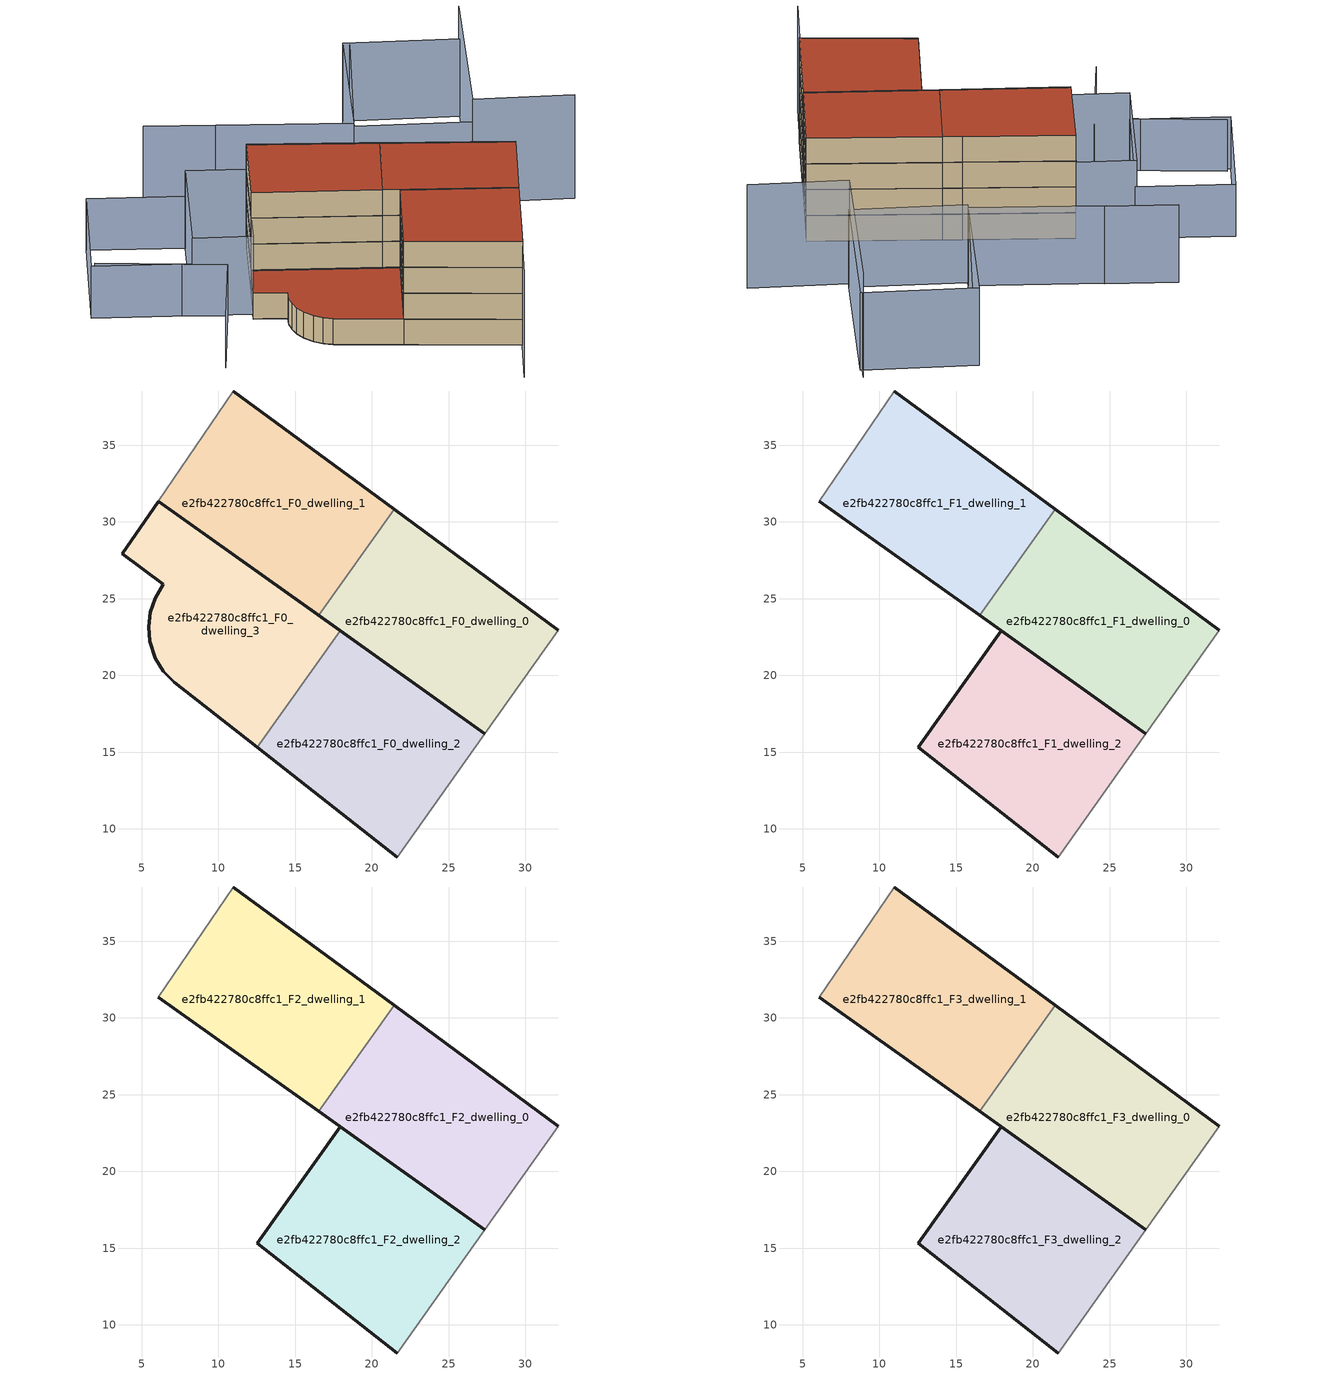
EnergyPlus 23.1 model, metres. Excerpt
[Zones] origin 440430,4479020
e2fb422780c8ffc1_F0_dwelling_0
 floor ground (EU_floor_Construction): 27.37,16.21 32.14,22.94 21.47,30.81 16.55,23.9 z0
 wall outside (EU_wall_Construction): 21.47,30.81 32.14,22.94 / 27.37,16.21 16.55,23.9 z0:3
 wall adiabatic (EU_wall_Construction): 32.14,22.94 27.37,16.21 z0:3
 wall to e2fb422780c8ffc1_F0_dwelling_1 (EU_wall_Construction): 16.55,23.9 21.47,30.81 z0:3
e2fb422780c8ffc1_F0_dwelling_1
 floor ground (EU_floor_Construction): 16.55,23.9 21.47,30.81 19.85,32.01 10.98,38.53 6.09,31.34 z0
 wall outside (EU_wall_Construction): 16.55,23.9 6.09,31.34 / 10.98,38.53 19.85,32.01 21.47,30.81 z0:3
 wall adiabatic (EU_wall_Construction): 6.09,31.34 10.98,38.53 z0:3
e2fb422780c8ffc1_F0_dwelling_2
 floor ground (EU_floor_Construction): 21.66,8.17 27.37,16.21 17.94,22.91 12.54,15.31 z0
 wall outside (EU_wall_Construction): 21.66,8.17 12.54,15.31 / 17.94,22.91 27.37,16.21 z0:3
 wall adiabatic (EU_wall_Construction): 27.37,16.21 21.66,8.17 z0:3
 wall to e2fb422780c8ffc1_F0_dwelling_3 (EU_wall_Construction): 12.54,15.31 17.94,22.91 z0:3
e2fb422780c8ffc1_F0_dwelling_3
 floor ground (EU_floor_Construction): 12.54,15.31 17.94,22.91 6.09,31.34 6.08,31.33 3.74,27.93 6.42,25.95 5.88,25.01 5.56,24.12 5.45,23.18 5.54,22.24 5.9,21.11 6.41,20.26 7.13,19.54 z0
 wall outside (EU_wall_Construction): 6.09,31.34 17.94,22.91 / 12.54,15.31 7.13,19.54 6.41,20.26 5.9,21.11 5.54,22.24 5.45,23.18 5.56,24.12 5.88,25.01 6.42,25.95 3.74,27.93 6.08,31.33 z0:3
 wall adiabatic (EU_wall_Construction): 6.08,31.33 6.09,31.34 z0:3
 roof outside (EU_roof_Construction): 17.94,22.91 12.54,15.31 7.13,19.54 6.41,20.26 5.9,21.11 5.54,22.24 5.45,23.18 5.56,24.12 5.88,25.01 6.42,25.95 3.74,27.93 6.08,31.33 6.09,31.34 z3
e2fb422780c8ffc1_F1_dwelling_0
 floor to e2fb422780c8ffc1_F0_dwelling_0 (EU_floor_Construction): 27.37,16.21 32.14,22.94 21.47,30.81 16.55,23.9 z3
 wall outside (EU_wall_Construction): 21.47,30.81 32.14,22.94 / 27.37,16.21 16.55,23.9 z3:6
 wall adiabatic (EU_wall_Construction): 32.14,22.94 27.37,16.21 z3:6
 wall to e2fb422780c8ffc1_F1_dwelling_1 (EU_wall_Construction): 16.55,23.9 21.47,30.81 z3:6
e2fb422780c8ffc1_F1_dwelling_1
 floor to e2fb422780c8ffc1_F0_dwelling_1 (EU_floor_Construction): 16.55,23.9 21.47,30.81 19.85,32.01 10.98,38.53 6.09,31.34 z3
 wall outside (EU_wall_Construction): 16.55,23.9 6.09,31.34 / 10.98,38.53 19.85,32.01 21.47,30.81 z3:6
 wall adiabatic (EU_wall_Construction): 6.09,31.34 10.98,38.53 z3:6
e2fb422780c8ffc1_F1_dwelling_2
 floor to e2fb422780c8ffc1_F0_dwelling_2 (EU_floor_Construction): 21.66,8.17 27.37,16.21 17.94,22.91 12.54,15.31 z3
 wall outside (EU_wall_Construction): 21.66,8.17 12.54,15.31 17.94,22.91 27.37,16.21 z3:6
 wall adiabatic (EU_wall_Construction): 27.37,16.21 21.66,8.17 z3:6
e2fb422780c8ffc1_F2_dwelling_0
 floor to e2fb422780c8ffc1_F1_dwelling_0 (EU_floor_Construction): 27.37,16.21 32.14,22.94 21.47,30.81 16.55,23.9 z6
 wall outside (EU_wall_Construction): 21.47,30.81 32.14,22.94 / 27.37,16.21 16.55,23.9 z6:9
 wall adiabatic (EU_wall_Construction): 32.14,22.94 27.37,16.21 z6:9
 wall to e2fb422780c8ffc1_F2_dwelling_1 (EU_wall_Construction): 16.55,23.9 21.47,30.81 z6:9
e2fb422780c8ffc1_F2_dwelling_1
 floor to e2fb422780c8ffc1_F1_dwelling_1 (EU_floor_Construction): 16.55,23.9 21.47,30.81 19.85,32.01 10.98,38.53 6.09,31.34 z6
 wall outside (EU_wall_Construction): 16.55,23.9 6.09,31.34 / 10.98,38.53 19.85,32.01 21.47,30.81 z6:9
 wall adiabatic (EU_wall_Construction): 6.09,31.34 10.98,38.53 z6:9
e2fb422780c8ffc1_F2_dwelling_2
 floor to e2fb422780c8ffc1_F1_dwelling_2 (EU_floor_Construction): 21.66,8.17 27.37,16.21 17.94,22.91 12.54,15.31 z6
 wall outside (EU_wall_Construction): 21.66,8.17 12.54,15.31 17.94,22.91 27.37,16.21 z6:9
 wall adiabatic (EU_wall_Construction): 27.37,16.21 21.66,8.17 z6:9
e2fb422780c8ffc1_F3_dwelling_0
 floor to e2fb422780c8ffc1_F2_dwelling_0 (EU_floor_Construction): 27.37,16.21 32.14,22.94 21.47,30.81 16.55,23.9 z9
 wall outside (EU_wall_Construction): 21.47,30.81 32.14,22.94 / 27.37,16.21 16.55,23.9 z9:12
 wall adiabatic (EU_wall_Construction): 32.14,22.94 27.37,16.21 z9:12
 wall to e2fb422780c8ffc1_F3_dwelling_1 (EU_wall_Construction): 16.55,23.9 21.47,30.81 z9:12
 roof outside (EU_roof_Construction): 32.14,22.94 27.37,16.21 16.55,23.9 21.47,30.81 z12
e2fb422780c8ffc1_F3_dwelling_1
 floor to e2fb422780c8ffc1_F2_dwelling_1 (EU_floor_Construction): 16.55,23.9 21.47,30.81 19.85,32.01 10.98,38.53 6.09,31.34 z9
 wall outside (EU_wall_Construction): 16.55,23.9 6.09,31.34 / 10.98,38.53 19.85,32.01 21.47,30.81 z9:12
 wall adiabatic (EU_wall_Construction): 6.09,31.34 10.98,38.53 z9:12
 roof outside (EU_roof_Construction): 19.85,32.01 21.47,30.81 16.55,23.9 6.09,31.34 10.98,38.53 z12
e2fb422780c8ffc1_F3_dwelling_2
 floor to e2fb422780c8ffc1_F2_dwelling_2 (EU_floor_Construction): 21.66,8.17 27.37,16.21 17.94,22.91 12.54,15.31 z9
 wall outside (EU_wall_Construction): 21.66,8.17 12.54,15.31 17.94,22.91 27.37,16.21 z9:12
 wall adiabatic (EU_wall_Construction): 27.37,16.21 21.66,8.17 z9:12
 roof outside (EU_roof_Construction): 27.37,16.21 21.66,8.17 12.54,15.31 17.94,22.91 z12
shading: -8.07,37.9 2.05,29.83 / 2.05,29.83 -3.73,22.59 / -8.66,37.69 -1.66,47.64 / -1.66,47.64 6.38,41.98 / 6.38,41.98 -0.62,32.04 / -0.62,32.04 -8.66,37.69 z0:6; 13.71,46.65 7.81,50.88 / 32.75,50.3 24.45,38.82 / 24.45,38.82 13.54,46.7 / -0.64,32.01 6.2,42.04 / 6.2,42.04 11.1,38.69 / 11.1,38.69 4.26,28.66 / 4.26,28.66 -0.64,32.01 / 24.15,38.36 32.36,50.85 / 32.36,50.85 42.06,44.48 / 42.06,44.48 33.85,31.98 / 33.85,31.98 24.15,38.36 z0:9; 18.33,3.58 32.14,22.94 / 41.83,26.1 33.45,31.52 / 33.45,31.52 42.57,45.62 z0:12
[Building]
EU S2 Campaign: North Axis=0; Terrain=City; Solar Distribution=FullExterior
[Site:Location]
Madrid: Latitude=40.5; Longitude=-3.5; Time Zone=1; Elevation=609
[SizingPeriod:WeatherFileDays]
AnnualSizingPeriod: Begin Month=1; Begin Day of Month=1; End Month=12; End Day of Month=31; Day of Week for Start Day=Monday; Use Weather File Daylight Saving Period=No; Use Weather File Rain and Snow Indicators=No
[MATERIAL]
EU_InternalMass_Material: Roughness=MediumRough; Thickness=0.1; Conductivity=1; Density=1800; Specific Heat=900; Thermal Absorptance=0.9; Solar Absorptance=0.7; Visible Absorptance=0.7
[MATERIAL:NOMASS] Roughness=MediumRough; Thermal Absorptance=0.9; Solar Absorptance=0.7; Visible Absorptance=0.7
Name | Thermal Resistance
EU_wall_NoMass | 1.60022
EU_roof_NoMass | 1.57597
EU_floor_NoMass | 0.470652
[CONSTRUCTION]
EU_wall_Construction: EU_wall_NoMass
EU_roof_Construction: EU_roof_NoMass
EU_floor_Construction: EU_floor_NoMass
EU_InternalMass_Construction: EU_InternalMass_Material
[ZONE] Type=1; Multiplier=1; Ceiling Height=autocalculate; Floor Area=autocalculate; Part of Total Floor Area=Yes
Name | Volume
e2fb422780c8ffc1_F0_dwelling_0; e2fb422780c8ffc1_F1_dwelling_0; e2fb422780c8ffc1_F2_dwelling_0; e2fb422780c8ffc1_F3_dwelling_0 | 332.985
e2fb422780c8ffc1_F0_dwelling_1; e2fb422780c8ffc1_F1_dwelling_1; e2fb422780c8ffc1_F2_dwelling_1; e2fb422780c8ffc1_F3_dwelling_1 | 332.989
e2fb422780c8ffc1_F0_dwelling_2; e2fb422780c8ffc1_F1_dwelling_2; e2fb422780c8ffc1_F2_dwelling_2; e2fb422780c8ffc1_F3_dwelling_2 | 332.986
e2fb422780c8ffc1_F0_dwelling_3 | 332.982
[INTERNALMASS] Construction=EU_InternalMass_Construction
Name | Zone or ZoneList | Surface Area
e2fb422780c8ffc1_F0_dwelling_0_EU_InternalMass | e2fb422780c8ffc1_F0_dwelling_0 | 110.995
e2fb422780c8ffc1_F0_dwelling_1_EU_InternalMass | e2fb422780c8ffc1_F0_dwelling_1 | 110.996
e2fb422780c8ffc1_F0_dwelling_2_EU_InternalMass | e2fb422780c8ffc1_F0_dwelling_2 | 110.995
e2fb422780c8ffc1_F0_dwelling_3_EU_InternalMass | e2fb422780c8ffc1_F0_dwelling_3 | 110.994
e2fb422780c8ffc1_F1_dwelling_0_EU_InternalMass | e2fb422780c8ffc1_F1_dwelling_0 | 147.993
e2fb422780c8ffc1_F1_dwelling_1_EU_InternalMass | e2fb422780c8ffc1_F1_dwelling_1 | 147.997
e2fb422780c8ffc1_F1_dwelling_2_EU_InternalMass | e2fb422780c8ffc1_F1_dwelling_2 | 147.991
e2fb422780c8ffc1_F2_dwelling_0_EU_InternalMass | e2fb422780c8ffc1_F2_dwelling_0 | 147.993
e2fb422780c8ffc1_F2_dwelling_1_EU_InternalMass | e2fb422780c8ffc1_F2_dwelling_1 | 147.997
e2fb422780c8ffc1_F2_dwelling_2_EU_InternalMass | e2fb422780c8ffc1_F2_dwelling_2 | 147.991
e2fb422780c8ffc1_F3_dwelling_0_EU_InternalMass | e2fb422780c8ffc1_F3_dwelling_0 | 147.993
e2fb422780c8ffc1_F3_dwelling_1_EU_InternalMass | e2fb422780c8ffc1_F3_dwelling_1 | 147.997
e2fb422780c8ffc1_F3_dwelling_2_EU_InternalMass | e2fb422780c8ffc1_F3_dwelling_2 | 147.991
[OTHEREQUIPMENT] Fuel Type=Electricity; Design Level Calculation Method=Watts/Area; Power per Zone Floor Area=1; Fraction Latent=0; Fraction Radiant=0; Fraction Lost=0; Carbon Dioxide Generation Rate=0; EndUse Subcategory=EU_Step8_InternalGains
Name | Zone or ZoneList or Space or SpaceList | Schedule
EU_Step8_InternalGain_e2fb422780c8ffc1_F0_dwelling_0_f000 | e2fb422780c8ffc1_F0_dwelling_0 | EU_Step8_GainSchedule_e2fb422780c8ffc1_F0_dwelling_0_f000
EU_Step8_InternalGain_e2fb422780c8ffc1_F0_dwelling_1_f000 | e2fb422780c8ffc1_F0_dwelling_1 | EU_Step8_GainSchedule_e2fb422780c8ffc1_F0_dwelling_1_f000
EU_Step8_InternalGain_e2fb422780c8ffc1_F0_dwelling_2_f000 | e2fb422780c8ffc1_F0_dwelling_2 | EU_Step8_GainSchedule_e2fb422780c8ffc1_F0_dwelling_2_f000
EU_Step8_InternalGain_e2fb422780c8ffc1_F0_dwelling_3_f000 | e2fb422780c8ffc1_F0_dwelling_3 | EU_Step8_GainSchedule_e2fb422780c8ffc1_F0_dwelling_3_f000
EU_Step8_InternalGain_e2fb422780c8ffc1_F1_dwelling_0_f000 | e2fb422780c8ffc1_F1_dwelling_0 | EU_Step8_GainSchedule_e2fb422780c8ffc1_F1_dwelling_0_f000
EU_Step8_InternalGain_e2fb422780c8ffc1_F1_dwelling_1_f000 | e2fb422780c8ffc1_F1_dwelling_1 | EU_Step8_GainSchedule_e2fb422780c8ffc1_F1_dwelling_1_f000
EU_Step8_InternalGain_e2fb422780c8ffc1_F1_dwelling_2_f000 | e2fb422780c8ffc1_F1_dwelling_2 | EU_Step8_GainSchedule_e2fb422780c8ffc1_F1_dwelling_2_f000
EU_Step8_InternalGain_e2fb422780c8ffc1_F2_dwelling_0_f000 | e2fb422780c8ffc1_F2_dwelling_0 | EU_Step8_GainSchedule_e2fb422780c8ffc1_F2_dwelling_0_f000
EU_Step8_InternalGain_e2fb422780c8ffc1_F2_dwelling_1_f000 | e2fb422780c8ffc1_F2_dwelling_1 | EU_Step8_GainSchedule_e2fb422780c8ffc1_F2_dwelling_1_f000
EU_Step8_InternalGain_e2fb422780c8ffc1_F2_dwelling_2_f000 | e2fb422780c8ffc1_F2_dwelling_2 | EU_Step8_GainSchedule_e2fb422780c8ffc1_F2_dwelling_2_f000
EU_Step8_InternalGain_e2fb422780c8ffc1_F3_dwelling_0_f000 | e2fb422780c8ffc1_F3_dwelling_0 | EU_Step8_GainSchedule_e2fb422780c8ffc1_F3_dwelling_0_f000
EU_Step8_InternalGain_e2fb422780c8ffc1_F3_dwelling_1_f000 | e2fb422780c8ffc1_F3_dwelling_1 | EU_Step8_GainSchedule_e2fb422780c8ffc1_F3_dwelling_1_f000
EU_Step8_InternalGain_e2fb422780c8ffc1_F3_dwelling_2_f000 | e2fb422780c8ffc1_F3_dwelling_2 | EU_Step8_GainSchedule_e2fb422780c8ffc1_F3_dwelling_2_f000
[ZONEVENTILATION:DESIGNFLOWRATE] Schedule=EU_AlwaysOn; Design Flow Rate Calculation Method=AirChanges/Hour; Air Changes per Hour=0.480704; Ventilation Type=Natural; Fan Pressure Rise=0; Fan Total Efficiency=1; Constant Term Coefficient=1; Temperature Term Coefficient=0; Velocity Term Coefficient=0; Velocity Squared Term Coefficient=0; Minimum Indoor Temperature=-100; Maximum Indoor Temperature=100; Delta Temperature=-100; Minimum Outdoor Temperature=-100; Maximum Outdoor Temperature=100; Maximum Wind Speed=40
Name | Zone or ZoneList or Space or SpaceList
EU_ConstantAir_e2fb422780c8ffc1_F0_dwelling_0 | e2fb422780c8ffc1_F0_dwelling_0
EU_ConstantAir_e2fb422780c8ffc1_F0_dwelling_1 | e2fb422780c8ffc1_F0_dwelling_1
EU_ConstantAir_e2fb422780c8ffc1_F0_dwelling_2 | e2fb422780c8ffc1_F0_dwelling_2
EU_ConstantAir_e2fb422780c8ffc1_F0_dwelling_3 | e2fb422780c8ffc1_F0_dwelling_3
EU_ConstantAir_e2fb422780c8ffc1_F1_dwelling_0 | e2fb422780c8ffc1_F1_dwelling_0
EU_ConstantAir_e2fb422780c8ffc1_F1_dwelling_1 | e2fb422780c8ffc1_F1_dwelling_1
EU_ConstantAir_e2fb422780c8ffc1_F1_dwelling_2 | e2fb422780c8ffc1_F1_dwelling_2
EU_ConstantAir_e2fb422780c8ffc1_F2_dwelling_0 | e2fb422780c8ffc1_F2_dwelling_0
EU_ConstantAir_e2fb422780c8ffc1_F2_dwelling_1 | e2fb422780c8ffc1_F2_dwelling_1
EU_ConstantAir_e2fb422780c8ffc1_F2_dwelling_2 | e2fb422780c8ffc1_F2_dwelling_2
EU_ConstantAir_e2fb422780c8ffc1_F3_dwelling_0 | e2fb422780c8ffc1_F3_dwelling_0
EU_ConstantAir_e2fb422780c8ffc1_F3_dwelling_1 | e2fb422780c8ffc1_F3_dwelling_1
EU_ConstantAir_e2fb422780c8ffc1_F3_dwelling_2 | e2fb422780c8ffc1_F3_dwelling_2
[HVACTEMPLATE:THERMOSTAT] Constant Heating Setpoint=20; Constant Cooling Setpoint=50
EU_HeatOnly_e2fb422780c8ffc1_F0_dwelling_0; EU_HeatOnly_e2fb422780c8ffc1_F0_dwelling_1; EU_HeatOnly_e2fb422780c8ffc1_F0_dwelling_2; EU_HeatOnly_e2fb422780c8ffc1_F0_dwelling_3; EU_HeatOnly_e2fb422780c8ffc1_F1_dwelling_0; EU_HeatOnly_e2fb422780c8ffc1_F1_dwelling_1; EU_HeatOnly_e2fb422780c8ffc1_F1_dwelling_2; EU_HeatOnly_e2fb422780c8ffc1_F2_dwelling_0; EU_HeatOnly_e2fb422780c8ffc1_F2_dwelling_1; EU_HeatOnly_e2fb422780c8ffc1_F2_dwelling_2; EU_HeatOnly_e2fb422780c8ffc1_F3_dwelling_0; EU_HeatOnly_e2fb422780c8ffc1_F3_dwelling_1; EU_HeatOnly_e2fb422780c8ffc1_F3_dwelling_2
[HVACTEMPLATE:ZONE:IDEALLOADSAIRSYSTEM] System Availability Schedule=EU_AlwaysOn; Maximum Heating Supply Air Temperature=50; Minimum Cooling Supply Air Temperature=13; Maximum Heating Supply Air Humidity Ratio=0.0156; Minimum Cooling Supply Air Humidity Ratio=0.0077; Heating Limit=NoLimit; Cooling Limit=NoLimit; Heating Availability Schedule=EU_AlwaysOn; Cooling Availability Schedule=EU_CoolingOff; Dehumidification Control Type=ConstantSensibleHeatRatio; Cooling Sensible Heat Ratio=0.7; Dehumidification Setpoint=60; Humidification Control Type=None; Humidification Setpoint=30; Outdoor Air Method=None; Outdoor Air Flow Rate per Person=0.00944; Outdoor Air Flow Rate per Zone Floor Area=0; Outdoor Air Flow Rate per Zone=0; Demand Controlled Ventilation Type=None; Outdoor Air Economizer Type=NoEconomizer; Heat Recovery Type=None; Sensible Heat Recovery Effectiveness=0.7; Latent Heat Recovery Effectiveness=0.65
Name | Template Thermostat
e2fb422780c8ffc1_F0_dwelling_0 | EU_HeatOnly_e2fb422780c8ffc1_F0_dwelling_0
e2fb422780c8ffc1_F0_dwelling_1 | EU_HeatOnly_e2fb422780c8ffc1_F0_dwelling_1
e2fb422780c8ffc1_F0_dwelling_2 | EU_HeatOnly_e2fb422780c8ffc1_F0_dwelling_2
e2fb422780c8ffc1_F0_dwelling_3 | EU_HeatOnly_e2fb422780c8ffc1_F0_dwelling_3
e2fb422780c8ffc1_F1_dwelling_0 | EU_HeatOnly_e2fb422780c8ffc1_F1_dwelling_0
e2fb422780c8ffc1_F1_dwelling_1 | EU_HeatOnly_e2fb422780c8ffc1_F1_dwelling_1
e2fb422780c8ffc1_F1_dwelling_2 | EU_HeatOnly_e2fb422780c8ffc1_F1_dwelling_2
e2fb422780c8ffc1_F2_dwelling_0 | EU_HeatOnly_e2fb422780c8ffc1_F2_dwelling_0
e2fb422780c8ffc1_F2_dwelling_1 | EU_HeatOnly_e2fb422780c8ffc1_F2_dwelling_1
e2fb422780c8ffc1_F2_dwelling_2 | EU_HeatOnly_e2fb422780c8ffc1_F2_dwelling_2
e2fb422780c8ffc1_F3_dwelling_0 | EU_HeatOnly_e2fb422780c8ffc1_F3_dwelling_0
e2fb422780c8ffc1_F3_dwelling_1 | EU_HeatOnly_e2fb422780c8ffc1_F3_dwelling_1
e2fb422780c8ffc1_F3_dwelling_2 | EU_HeatOnly_e2fb422780c8ffc1_F3_dwelling_2
[SIZING:ZONE] Zone Cooling Design Supply Air Temperature Input Method=SupplyAirTemperature; Zone Cooling Design Supply Air Temperature=13; Zone Heating Design Supply Air Temperature Input Method=SupplyAirTemperature; Zone Heating Design Supply Air Temperature=50; Zone Cooling Design Supply Air Humidity Ratio=0.008; Zone Heating Design Supply Air Humidity Ratio=0.008; Cooling Design Air Flow Method=DesignDay; Cooling Design Air Flow Rate=0; Cooling Minimum Air Flow per Zone Floor Area=0.000762; Cooling Minimum Air Flow=0; Cooling Minimum Air Flow Fraction=0.2; Heating Design Air Flow Method=DesignDay; Heating Design Air Flow Rate=0; Heating Maximum Air Flow per Zone Floor Area=0.002032; Heating Maximum Air Flow=0.141576; Heating Maximum Air Flow Fraction=0.3; Account for Dedicated Outdoor Air System=No; Dedicated Outdoor Air System Control Strategy=NeutralSupplyAir; Dedicated Outdoor Air Low Setpoint Temperature for Design=autosize; Dedicated Outdoor Air High Setpoint Temperature for Design=autosize; Zone Load Sizing Method=Sensible Load Only No Latent Load; Zone Latent Cooling Design Supply Air Humidity Ratio Input Method=HumidityRatioDifference; Zone Cooling Design Supply Air Humidity Ratio Difference=0.005; Zone Latent Heating Design Supply Air Humidity Ratio Input Method=HumidityRatioDifference; Zone Humidification Design Supply Air Humidity Ratio Difference=0.005
e2fb422780c8ffc1_F0_dwelling_0; e2fb422780c8ffc1_F0_dwelling_1; e2fb422780c8ffc1_F0_dwelling_2; e2fb422780c8ffc1_F0_dwelling_3; e2fb422780c8ffc1_F1_dwelling_0; e2fb422780c8ffc1_F1_dwelling_1; e2fb422780c8ffc1_F1_dwelling_2; e2fb422780c8ffc1_F2_dwelling_0; e2fb422780c8ffc1_F2_dwelling_1; e2fb422780c8ffc1_F2_dwelling_2; e2fb422780c8ffc1_F3_dwelling_0; e2fb422780c8ffc1_F3_dwelling_1; e2fb422780c8ffc1_F3_dwelling_2
[SCHEDULE:CONSTANT]
Name | Hourly Value
EU_AlwaysOn | 1
EU_CoolingOff | 0
[SCHEDULE:FILE] Column Number=1; Rows to Skip at Top=0; Number of Hours of Data=8760; Column Separator=Comma; Interpolate to Timestep=No; Minutes per Item=60; Adjust Schedule for Daylight Savings=Yes
Name | File
EU_Step8_GainSchedule_e2fb422780c8ffc1_F0_dwelling_0_f000 | ../../schedules/e2fb422780c8ffc1/e2fb422780c8ffc1_F0_dwelling_0_f000_gain.csv
EU_Step8_GainSchedule_e2fb422780c8ffc1_F0_dwelling_1_f000 | ../../schedules/e2fb422780c8ffc1/e2fb422780c8ffc1_F0_dwelling_1_f000_gain.csv
EU_Step8_GainSchedule_e2fb422780c8ffc1_F0_dwelling_2_f000 | ../../schedules/e2fb422780c8ffc1/e2fb422780c8ffc1_F0_dwelling_2_f000_gain.csv
EU_Step8_GainSchedule_e2fb422780c8ffc1_F0_dwelling_3_f000 | ../../schedules/e2fb422780c8ffc1/e2fb422780c8ffc1_F0_dwelling_3_f000_gain.csv
EU_Step8_GainSchedule_e2fb422780c8ffc1_F1_dwelling_0_f000 | ../../schedules/e2fb422780c8ffc1/e2fb422780c8ffc1_F1_dwelling_0_f000_gain.csv
EU_Step8_GainSchedule_e2fb422780c8ffc1_F1_dwelling_1_f000 | ../../schedules/e2fb422780c8ffc1/e2fb422780c8ffc1_F1_dwelling_1_f000_gain.csv
EU_Step8_GainSchedule_e2fb422780c8ffc1_F1_dwelling_2_f000 | ../../schedules/e2fb422780c8ffc1/e2fb422780c8ffc1_F1_dwelling_2_f000_gain.csv
EU_Step8_GainSchedule_e2fb422780c8ffc1_F2_dwelling_0_f000 | ../../schedules/e2fb422780c8ffc1/e2fb422780c8ffc1_F2_dwelling_0_f000_gain.csv
EU_Step8_GainSchedule_e2fb422780c8ffc1_F2_dwelling_1_f000 | ../../schedules/e2fb422780c8ffc1/e2fb422780c8ffc1_F2_dwelling_1_f000_gain.csv
EU_Step8_GainSchedule_e2fb422780c8ffc1_F2_dwelling_2_f000 | ../../schedules/e2fb422780c8ffc1/e2fb422780c8ffc1_F2_dwelling_2_f000_gain.csv
EU_Step8_GainSchedule_e2fb422780c8ffc1_F3_dwelling_0_f000 | ../../schedules/e2fb422780c8ffc1/e2fb422780c8ffc1_F3_dwelling_0_f000_gain.csv
EU_Step8_GainSchedule_e2fb422780c8ffc1_F3_dwelling_1_f000 | ../../schedules/e2fb422780c8ffc1/e2fb422780c8ffc1_F3_dwelling_1_f000_gain.csv
EU_Step8_GainSchedule_e2fb422780c8ffc1_F3_dwelling_2_f000 | ../../schedules/e2fb422780c8ffc1/e2fb422780c8ffc1_F3_dwelling_2_f000_gain.csv
